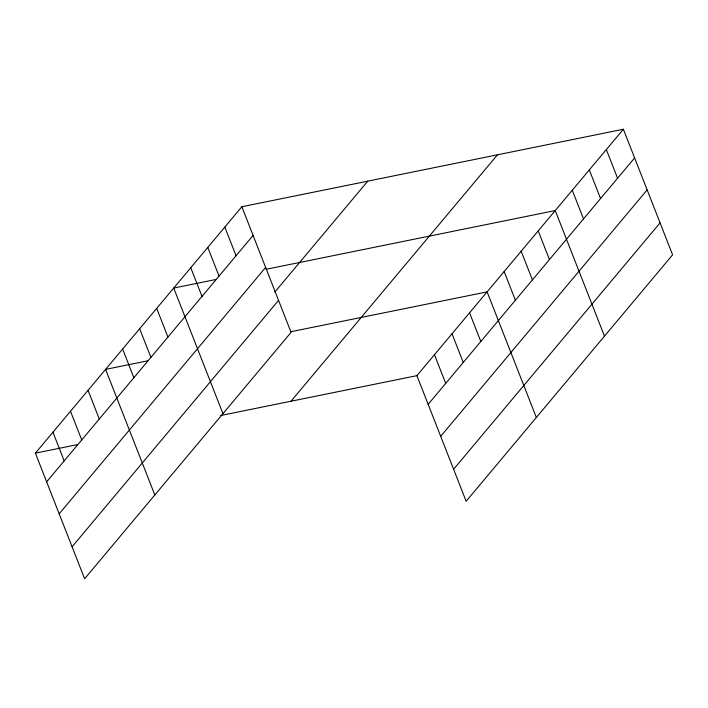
<?xml version="1.0" encoding="UTF-8"?>
<svg xmlns="http://www.w3.org/2000/svg" width="708" height="708" viewBox="0 0 708 708"><rect width="100%" height="100%" fill="white"/><g stroke="black" fill="none" stroke-linecap="round" stroke-linejoin="round"><path stroke-width="1.06" d="M241.853 206.736L291.077 332.353L84.624 578.763L35.4 453.155L241.853 206.736L623.376 129.237L672.6 254.845L466.147 501.264L416.924 375.647L623.376 129.237M46.64 481.838L253.092 235.428M59.18 513.822L265.633 267.412M274.784 292.13L367.753 181.159M72.092 546.78L278.545 300.369M291.023 401.224L497.467 154.813M428.163 404.339L634.616 157.919M440.695 436.323L647.147 189.903M453.616 469.271L660.068 222.861M215.692 279.527L173.726 288.059L222.949 413.667M266.27 269.252L555.24 210.55L604.473 336.167M147.565 360.85L105.589 369.372L154.822 494.98M290.953 331.716L487.113 291.873L536.345 417.481M35.4 453.155L77.367 444.624M220.754 415.499L416.924 375.647M606.34 149.565L617.58 178.248M589.313 169.893L600.552 198.576M572.276 190.222L583.516 218.905M538.213 230.879L549.452 259.571M521.177 251.207L532.425 279.899M504.149 271.536L515.389 300.227M469.563 312.812L480.812 341.495M452.023 333.76L463.262 362.443M434.473 354.708L445.713 383.391M224.817 227.073L236.065 255.756M207.789 247.402L219.029 276.085M190.753 267.73L201.992 296.413M156.689 308.387L167.929 337.07M139.662 328.716L150.901 357.398M122.626 349.044L133.865 377.727M88.049 390.32L99.288 419.003M70.499 411.26L81.739 439.951M52.95 432.207L64.189 460.89"/></g></svg>
